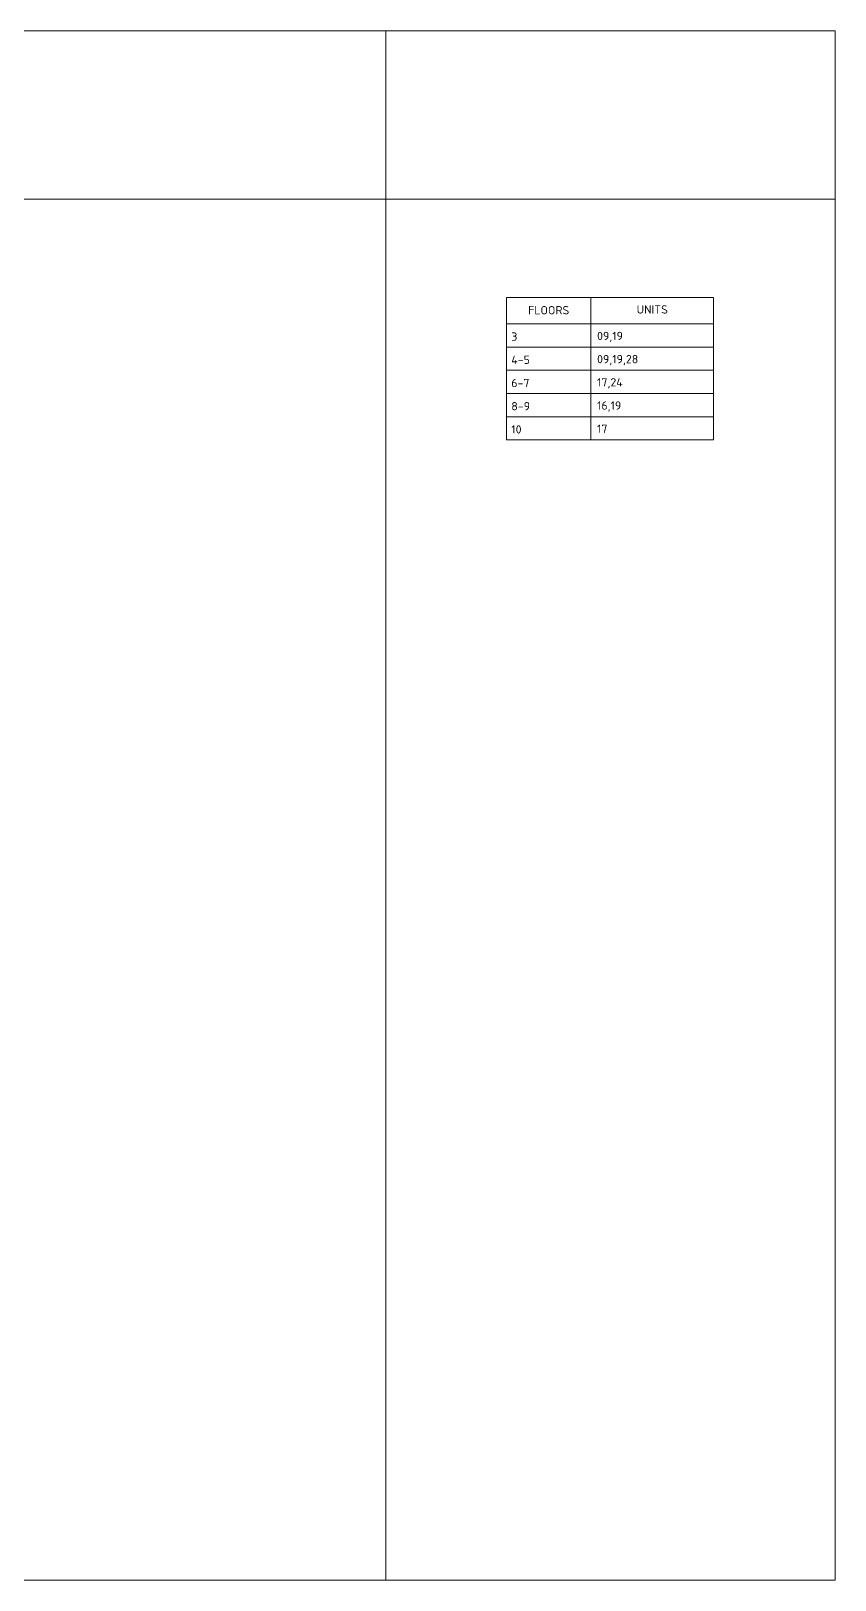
# Model space of a CAD drawing. Header units: millimetres. Extents: x 317748 to 451058, y -7309 to 88509.
# Drawn here: x 344986 to 351148, y 22165 to 34034 of the extents above; entities that cross this region are included whole.
import ezdxf

# ---------------------------------------------------------------- set-up
doc = ezdxf.new("R2010")
doc.units = ezdxf.units.MM
doc.header["$LTSCALE"] = 2
doc.header["$MEASUREMENT"] = 0
for name, color, linetype, lineweight in [('4', 6, 'Continuous', 18), ('Line_Thin', 8, 'Continuous', 18), ('Text', 4, 'Continuous', 20)]:
    doc.layers.add(name, color=color, linetype=linetype, lineweight=lineweight)
doc.styles.add('style1', font='simplex.shx')

msp = doc.modelspace()

# ---------------------------------------------------------------- linework, layer by layer
at = {"layer": '4'}
for points in [[(347705.5, 32744.5), (336749.9, 32744.5), (336749.9, 34033.5), (347705.5, 34033.5)], [(347705.5, 34033.5), (351148.2, 34033.5), (351148.2, 32744.5), (347705.5, 32744.5)], [(336749.9, 32744.5), (347705.5, 32744.5), (347705.5, 22165.1), (336749.9, 22165.1)], [(347705.5, 32744.5), (351148.2, 32744.5), (351148.2, 22165.1), (347705.5, 22165.1)]]:
    msp.add_lwpolyline(points, close=True, dxfattribs=at)
at = {"layer": 'Line_Thin', "color": 18, "lineweight": 18, "true_color": 0x000000}
for points in [[(348629.8, 31992.3), (349277.8, 31992.3), (349277.8, 31789.1), (348629.8, 31789.1)], [(349277.8, 31992.3), (350217.5, 31992.3), (350217.5, 31789.1), (349277.8, 31789.1)]]:
    msp.add_lwpolyline(points, close=True, dxfattribs=at)
at = {"layer": 'Line_Thin', "lineweight": 13}
for points in [[(348629.8, 31992.3), (349277.8, 31992.3), (349277.8, 31789.1), (348629.8, 31789.1)], [(349277.8, 31992.3), (350217.5, 31992.3), (350217.5, 31789.1), (349277.8, 31789.1)], [(348629.8, 31789.1), (349277.8, 31789.1), (349277.8, 31611.3), (348629.8, 31611.3)], [(349277.8, 31789.1), (350217.5, 31789.1), (350217.5, 31611.3), (349277.8, 31611.3)], [(348629.8, 31611.3), (349277.8, 31611.3), (349277.8, 31433.5), (348629.8, 31433.5)], [(349277.8, 31611.3), (350217.5, 31611.3), (350217.5, 31433.5), (349277.8, 31433.5)], [(348629.8, 31433.5), (349277.8, 31433.5), (349277.8, 31255.7), (348629.8, 31255.7)], [(349277.8, 31433.5), (350217.5, 31433.5), (350217.5, 31255.7), (349277.8, 31255.7)], [(348629.8, 31255.7), (349277.8, 31255.7), (349277.8, 31077.9), (348629.8, 31077.9)], [(349277.8, 31255.7), (350217.5, 31255.7), (350217.5, 31077.9), (349277.8, 31077.9)], [(348629.8, 31077.9), (349277.8, 31077.9), (349277.8, 30900.1), (348629.8, 30900.1)], [(349277.8, 31077.9), (350217.5, 31077.9), (350217.5, 30900.1), (349277.8, 30900.1)]]:
    msp.add_lwpolyline(points, close=True, dxfattribs=at)

# ---------------------------------------------------------------- texts
at = {"layer": 'Text', "color": 0, "char_height": 63.5, "attachment_point": 1, "style": 'style1'}
for s, width, insert in [('\\pxqc;UNITS', 939.728, (349277.8, 31931.5)), ('\\pxqc;FLOORS', 648.035, (348629.8, 31925.9)), ('3', 648.035, (348667.2, 31723.8)), ('\\pxsm1.5,ql;09,19', 648.035, (349324.4, 31728.9)), ('4-5', 648.035, (348667.2, 31546)), ('\\pxsm1.5,ql;09,19,28', 648.035, (349324.4, 31551.1)), ('6-7', 648.035, (348667.2, 31368.2)), ('\\pxsm1.5,ql;17,24', 648.035, (349324.4, 31373.3)), ('8-9', 648.035, (348667.2, 31190.4)), ('\\pxsm1.5,ql;16,19', 648.035, (349324.4, 31195.5)), ('10', 648.035, (348667.2, 31012.6)), ('\\pxsm1.5,ql;17', 648.035, (349324.4, 31017.7))]:
    msp.add_mtext_dynamic_manual_height_columns(s, width=width, gutter_width=25.4, heights=[0], dxfattribs=dict(at, insert=insert))

doc.saveas('drawing.dxf')
